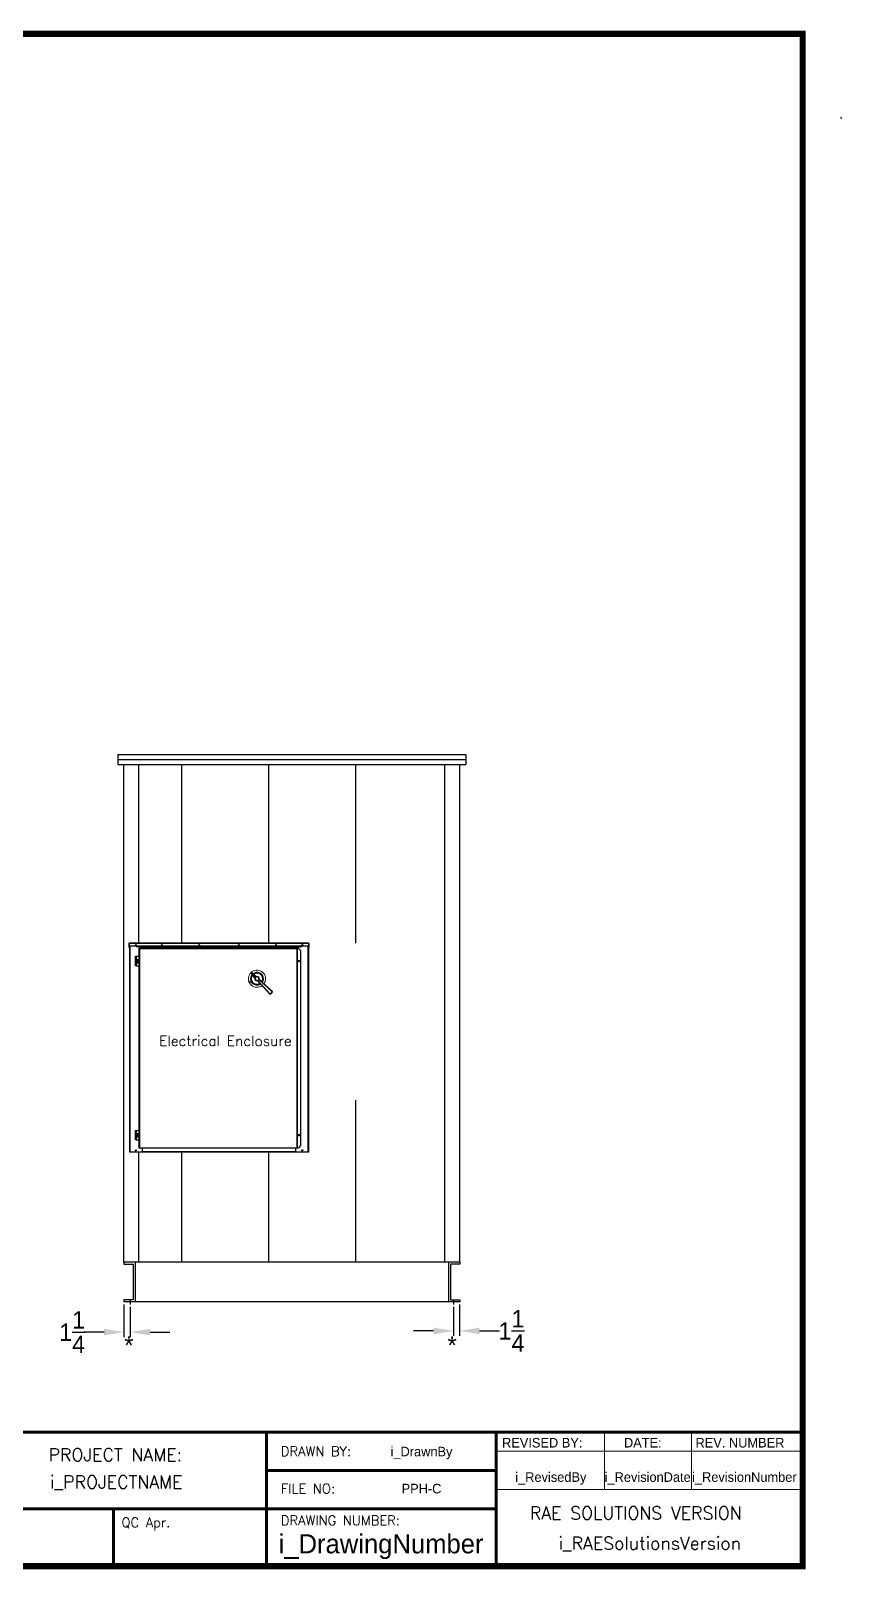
# Model space of a CAD drawing. Header units: inches. Extents: x 2587 to 3096, y 1218 to 1534.
# Drawn here: x 2933.5 to 3096.5, y 1224.7 to 1533.9 of the extents above; entities that cross this region are included whole.
import ezdxf
from ezdxf.enums import TextEntityAlignment as Align

# ---------------------------------------------------------------- set-up
doc = ezdxf.new("R2010")
doc.units = ezdxf.units.IN
doc.header["$MEASUREMENT"] = 0
doc.header["$PDSIZE"] = -1
doc.layers.add('Internal Disconnect 1 H1', color=7, linetype='Continuous')
doc.styles.add('SIMPLEX', font='SIMPLEX')
doc.styles.add('TCF_DIMENSION', font='simplex.shx')
doc.dimstyles.new('General Dimension', dxfattribs={"dimtxt": 3.5, "dimasz": 4, "dimexe": 1, "dimexo": 0.5, "dimgap": 0.09, "dimtad": 0, "dimtih": 1, "dimtoh": 1, "dimdec": 3, "dimzin": 0, "dimdsep": 46, "dimlunit": 5, "dimtxsty": 'Standard', "dimcen": 0.09, "dimadec": 0, "dimazin": 0, "dimtfac": 1, "dimtdec": 3, "dimtofl": 0, "dimtmove": 0, "dimatfit": 3, "dimfxl": 1, "dimtolj": 1, "dimtzin": 0, "dimarcsym": 0})

# ---------------------------------------------------------------- blocks, each defined once
blk = doc.blocks.new('*D39')
at = {"color": 0, "linetype": 'Continuous', "lineweight": -2}
for p, q in [((3018.49, 1277.39), (3018.49, 1271.56)), ((3019.74, 1277.89), (3019.74, 1271.56)), ((3014.49, 1272.56), (3010.49, 1272.56)), ((3023.74, 1272.56), (3027.74, 1272.56))]:
    blk.add_line(p, q, dxfattribs=at)
at = {"color": 0, "linetype": 'Continuous'}
for points in [[(3014.49, 1273.22), (3014.49, 1271.89), (3018.49, 1272.56)], [(3023.74, 1273.22), (3023.74, 1271.89), (3019.74, 1272.56)]]:
    blk.add_solid(points, dxfattribs=at)
at = {"layer": 'Defpoints', "color": 0, "linetype": 'Continuous'}
for p in [(3018.49, 1277.89), (3019.74, 1278.39), (3019.74, 1272.56)]:
    blk.add_point(p, dxfattribs=at)
at = {"color": 0, "linetype": 'Continuous', "insert": (3030.17, 1272.56), "char_height": 3.5, "attachment_point": 5}
blk.add_mtext('\\A1;1{\\H1x;\\S1/4;}', dxfattribs=at)
blk = doc.blocks.new('*D40')
at = {"color": 0, "linetype": 'Continuous', "lineweight": -2}
for p, q in [((2952.24, 1277.89), (2952.24, 1271.31)), ((2953.49, 1277.39), (2953.49, 1271.31)), ((2948.24, 1272.31), (2944.24, 1272.31)), ((2957.49, 1272.31), (2961.49, 1272.31))]:
    blk.add_line(p, q, dxfattribs=at)
at = {"color": 0, "linetype": 'Continuous'}
for points in [[(2948.24, 1272.98), (2948.24, 1271.65), (2952.24, 1272.31)], [(2957.49, 1272.98), (2957.49, 1271.65), (2953.49, 1272.31)]]:
    blk.add_solid(points, dxfattribs=at)
at = {"layer": 'Defpoints', "color": 0, "linetype": 'Continuous'}
for p in [(2952.24, 1278.39), (2953.49, 1277.89), (2952.24, 1272.31)]:
    blk.add_point(p, dxfattribs=at)
at = {"color": 0, "linetype": 'Continuous', "insert": (2941.82, 1272.31), "char_height": 3.5, "attachment_point": 5}
blk.add_mtext('\\A1;1{\\H1x;\\S1/4;}', dxfattribs=at)

msp = doc.modelspace()

# ---------------------------------------------------------------- linework, layer by layer
at = {"color": 0}
for p, q in [((2950.9945, 1388.3906), (3020.9945, 1388.3906)), ((2950.9945, 1388.3906), (2950.9945, 1386.3906)), ((3020.9945, 1388.3906), (3020.9945, 1386.3906)), ((2950.9945, 1387.3906), (3020.9945, 1387.3906)), ((2950.9945, 1386.3906), (3020.9945, 1386.3906)), ((2952.2445, 1286.3906), (2952.2445, 1386.3906)), ((2955.2445, 1350.4663), (2955.2445, 1386.3906)), ((2963.8591, 1350.4663), (2963.8591, 1386.3906)), ((2981.3591, 1350.4663), (2981.3591, 1386.3906)), ((2998.8591, 1350.4663), (2998.8591, 1386.3906)), ((3016.7445, 1286.3906), (3016.7445, 1386.3906)), ((3019.7445, 1286.3906), (3019.7445, 1386.3906)), ((2998.8591, 1286.3906), (2998.8591, 1318.9663)), ((2955.2445, 1286.3906), (2955.2445, 1308.4663)), ((2963.8591, 1286.3906), (2963.8591, 1308.4663)), ((2981.3591, 1286.3906), (2981.3591, 1308.4663))]:
    msp.add_line(p, q, dxfattribs=at)
at = {"color": 0, "linetype": 'Continuous'}
for p, q in [((2953.3192, 1350.3906), (2953.2445, 1350.3906)), ((2953.2445, 1350.3906), (2953.2445, 1349.7163)), ((2953.2445, 1349.7163), (2953.3192, 1349.7163)), ((2953.3192, 1350.3906), (2953.3192, 1349.7163)), ((2989.3876, 1350.4663), (2953.3202, 1350.4663)), ((2953.3202, 1350.3906), (2953.3202, 1350.4663)), ((2989.3876, 1350.3906), (2953.3202, 1350.3906)), ((2953.3202, 1349.8535), (2953.3202, 1350.3906)), ((2954.7577, 1349.8535), (2953.3202, 1349.8535)), ((2953.3202, 1349.8535), (2953.3202, 1349.7163)), ((2953.3539, 1349.7163), (2953.3202, 1349.7163)), ((2953.3539, 1349.8535), (2953.3539, 1308.4663)), ((2953.4296, 1349.8535), (2953.4296, 1308.4663)), ((2987.9501, 1349.8535), (2954.7577, 1349.8535)), ((2954.7577, 1349.8535), (2954.7577, 1349.8525)), ((2954.7577, 1349.8525), (2954.7577, 1349.8134)), ((2954.7577, 1349.8525), (2987.9501, 1349.8525)), ((2955.0107, 1349.8025), (2954.7577, 1349.8134)), ((2954.7577, 1349.8134), (2954.7577, 1349.7388)), ((2955.0107, 1349.7279), (2954.7577, 1349.7388)), ((2955.0107, 1349.8025), (2987.6971, 1349.8025)), ((2955.0107, 1349.8025), (2955.0107, 1349.7279)), ((2955.0107, 1349.7279), (2987.6971, 1349.7279)), ((2955.2636, 1349.4157), (2955.2636, 1309.3796)), ((2955.2636, 1349.4157), (2955.3393, 1349.4157)), ((2955.3393, 1349.4914), (2987.0248, 1349.4914)), ((2955.3393, 1349.4157), (2955.3393, 1349.4914)), ((2955.3393, 1349.4157), (2955.3393, 1309.3796)), ((2955.3393, 1349.4157), (2987.0248, 1349.4157)), ((2955.9032, 1349.7279), (2955.9032, 1349.4914)), ((2986.8046, 1349.4914), (2986.8046, 1349.7279)), ((2987.0248, 1349.4914), (2987.0248, 1349.4157)), ((2987.0248, 1349.4157), (2987.0248, 1309.3796)), ((2987.0248, 1349.4157), (2987.1005, 1349.4157)), ((2987.1005, 1349.4157), (2987.1005, 1309.3796)), ((2987.1015, 1349.4157), (2987.1005, 1349.4157)), ((2987.1015, 1309.3796), (2987.1015, 1349.4157)), ((2987.3383, 1349.4157), (2987.1015, 1349.4157)), ((2987.3383, 1349.4157), (2987.8383, 1348.9157)), ((2987.9501, 1349.8134), (2987.6971, 1349.8025)), ((2987.6971, 1349.8025), (2987.6971, 1349.7279)), ((2987.9501, 1349.7388), (2987.6971, 1349.7279)), ((2987.8383, 1309.8796), (2987.8383, 1348.9157)), ((2987.9501, 1349.8525), (2987.9501, 1349.8535)), ((2989.3876, 1349.8535), (2987.9501, 1349.8535)), ((2987.9501, 1349.8134), (2987.9501, 1349.8525)), ((2987.9501, 1349.8134), (2987.9501, 1349.7388)), ((2989.2782, 1308.4663), (2989.2782, 1349.8535)), ((2989.3539, 1349.8535), (2989.3539, 1308.4663)), ((2989.3876, 1349.7163), (2989.3539, 1349.7163)), ((2989.3876, 1350.3906), (2989.3876, 1350.4663)), ((2989.3876, 1349.8535), (2989.3876, 1350.3906)), ((2989.3876, 1349.8535), (2989.3876, 1349.7163)), ((2989.3886, 1350.3906), (2989.4633, 1350.3906)), ((2989.3886, 1349.7163), (2989.3886, 1350.3906)), ((2989.4633, 1349.7163), (2989.3886, 1349.7163)), ((2989.4633, 1349.7163), (2989.4633, 1350.3906)), ((2954.5386, 1347.2339), (2954.5386, 1347.8639)), ((2954.5386, 1347.8639), (2954.6636, 1347.8639)), ((2954.6636, 1347.2339), (2954.5386, 1347.2339)), ((2954.5386, 1346.5827), (2954.5386, 1347.2127)), ((2954.5386, 1347.2127), (2954.6636, 1347.2127)), ((2954.6636, 1346.5827), (2954.5386, 1346.5827)), ((2954.5386, 1345.9314), (2954.5386, 1346.5614)), ((2954.5386, 1346.5614), (2954.6636, 1346.5614)), ((2954.6636, 1345.9314), (2954.5386, 1345.9314)), ((2954.6636, 1347.8639), (2954.6636, 1347.2339)), ((2954.6636, 1347.8639), (2955.2636, 1347.8639)), ((2954.6636, 1347.2339), (2955.2636, 1347.2339)), ((2954.6636, 1347.2127), (2954.6636, 1346.5827)), ((2954.6636, 1347.2127), (2955.0436, 1347.2127)), ((2955.0436, 1346.5827), (2954.6636, 1346.5827)), ((2954.6636, 1346.5614), (2954.6636, 1345.9314)), ((2954.6636, 1346.5614), (2955.2636, 1346.5614)), ((2954.6636, 1345.9314), (2955.2636, 1345.9314)), ((2954.6961, 1347.2339), (2954.6961, 1347.2127)), ((2954.6961, 1346.5827), (2954.6961, 1346.5614)), ((2955.0111, 1347.2127), (2955.0111, 1347.2339)), ((2955.0111, 1346.5614), (2955.0111, 1346.5827)), ((2955.0436, 1346.5827), (2955.0436, 1347.2127)), ((2955.0436, 1347.2127), (2955.1686, 1347.2127)), ((2955.1686, 1346.5827), (2955.0436, 1346.5827)), ((2955.1686, 1347.2127), (2955.1686, 1346.5827)), ((2954.5386, 1312.2339), (2954.5386, 1312.8639)), ((2954.5386, 1312.8639), (2954.6636, 1312.8639)), ((2954.6636, 1312.2339), (2954.5386, 1312.2339)), ((2954.5386, 1311.5827), (2954.5386, 1312.2127)), ((2954.5386, 1312.2127), (2954.6636, 1312.2127)), ((2954.6636, 1311.5827), (2954.5386, 1311.5827)), ((2954.5386, 1310.9314), (2954.5386, 1311.5614)), ((2954.5386, 1311.5614), (2954.6636, 1311.5614)), ((2954.6636, 1312.8639), (2954.6636, 1312.2339)), ((2954.6636, 1312.8639), (2955.2636, 1312.8639)), ((2954.6636, 1312.2339), (2955.2636, 1312.2339)), ((2954.6636, 1312.2127), (2954.6636, 1311.5827)), ((2954.6636, 1312.2127), (2955.0436, 1312.2127)), ((2955.0436, 1311.5827), (2954.6636, 1311.5827)), ((2954.6636, 1311.5614), (2954.6636, 1310.9314)), ((2954.6636, 1311.5614), (2955.2636, 1311.5614)), ((2954.6961, 1312.2339), (2954.6961, 1312.2127)), ((2954.6961, 1311.5827), (2954.6961, 1311.5614)), ((2955.0111, 1312.2127), (2955.0111, 1312.2339)), ((2955.0111, 1311.5614), (2955.0111, 1311.5827)), ((2955.0436, 1311.5827), (2955.0436, 1312.2127)), ((2955.0436, 1312.2127), (2955.1686, 1312.2127)), ((2955.1686, 1311.5827), (2955.0436, 1311.5827)), ((2955.1686, 1312.2127), (2955.1686, 1311.5827)), ((2953.4296, 1308.4663), (2953.3539, 1308.4663)), ((2955.9032, 1308.4663), (2953.4296, 1308.4663)), ((2954.6636, 1310.9314), (2954.5386, 1310.9314)), ((2954.6636, 1310.9314), (2955.2636, 1310.9314)), ((2955.2636, 1309.3796), (2955.3393, 1309.3796)), ((2955.3393, 1309.3796), (2987.0248, 1309.3796)), ((2955.3393, 1309.3039), (2955.3393, 1309.3796)), ((2987.0248, 1309.3039), (2955.3393, 1309.3039)), ((2955.9032, 1309.3039), (2955.9032, 1308.4663)), ((2986.8046, 1308.542), (2955.9032, 1308.542)), ((2986.8046, 1308.4663), (2955.9032, 1308.4663)), ((2986.8046, 1308.4663), (2986.8046, 1309.3039)), ((2989.2782, 1308.4663), (2986.8046, 1308.4663)), ((2987.0248, 1309.3796), (2987.1005, 1309.3796)), ((2987.0248, 1309.3796), (2987.0248, 1309.3039)), ((2987.1005, 1309.3796), (2987.1015, 1309.3796)), ((2987.1015, 1309.3796), (2987.3383, 1309.3796)), ((2987.8383, 1309.8796), (2987.3383, 1309.3796)), ((2989.3539, 1308.4663), (2989.2782, 1308.4663)), ((3019.7445, 1286.3906), (2952.2445, 1286.3906)), ((3019.7445, 1286.3906), (2952.2445, 1286.3906)), ((2952.2445, 1286.3906), (2952.2445, 1286.0006)), ((2952.2445, 1286.3906), (2952.2445, 1286.0006)), ((2954.4945, 1286.3906), (2954.4945, 1278.3906)), ((2954.4945, 1286.3906), (2954.4945, 1278.3906)), ((3017.4945, 1286.3906), (3017.4945, 1278.3906)), ((3017.4945, 1286.3906), (3017.4945, 1278.3906)), ((3019.7445, 1286.3906), (3019.7445, 1286.0006)), ((3019.7445, 1286.3906), (3019.7445, 1286.0006)), ((2952.2445, 1286.0006), (2954.1045, 1286.0006)), ((2952.2445, 1286.0006), (2954.1045, 1286.0006)), ((2954.1045, 1286.0006), (2954.1045, 1278.7806)), ((2954.1045, 1286.0006), (2954.1045, 1278.7806)), ((3019.7445, 1286.0006), (3017.8845, 1286.0006)), ((3017.8845, 1286.0006), (3017.8845, 1278.7806)), ((3019.7445, 1286.0006), (3017.8845, 1286.0006)), ((3017.8845, 1286.0006), (3017.8845, 1278.7806)), ((2954.1045, 1278.7806), (2952.2445, 1278.7806)), ((2952.2445, 1278.7806), (2952.2445, 1278.3906)), ((2954.1045, 1278.7806), (2952.2445, 1278.7806)), ((2952.2445, 1278.7806), (2952.2445, 1278.3906)), ((3019.7445, 1278.3906), (2952.2445, 1278.3906)), ((3019.7445, 1278.3906), (2952.2445, 1278.3906)), ((2953.4945, 1278.8906), (2953.4945, 1277.8906)), ((2953.4945, 1278.8906), (2953.4945, 1277.8906)), ((3017.8845, 1278.7806), (3019.7445, 1278.7806)), ((3017.8845, 1278.7806), (3019.7445, 1278.7806)), ((3018.4945, 1278.8906), (3018.4945, 1277.8906)), ((3018.4945, 1278.8906), (3018.4945, 1277.8906)), ((3019.7445, 1278.7806), (3019.7445, 1278.3906)), ((3019.7445, 1278.7806), (3019.7445, 1278.3906))]:
    msp.add_line(p, q, dxfattribs=at)
at = {"color": 0, "linetype": 'Continuous', "lineweight": 20}
for p, q in [((2873.1191, 1252.2228), (3027.1077, 1252.2228)), ((2980.9111, 1252.2228), (2980.9111, 1236.8239)), ((3027.1077, 1252.2228), (3027.1077, 1225.2748)), ((3027.1077, 1252.2228), (3088.7032, 1252.2228)), ((3027.1077, 1252.2228), (3027.1077, 1248.3731)), ((3048.8412, 1252.2228), (3048.8412, 1240.6736)), ((3066.3441, 1252.2228), (3066.3441, 1240.6736)), ((3027.1077, 1248.3731), (3088.7032, 1248.3731)), ((2980.9111, 1244.5233), (3027.1077, 1244.5233)), ((2980.9111, 1236.8239), (2980.9111, 1244.5233)), ((3027.1077, 1240.6736), (3088.7032, 1240.6736)), ((3027.1077, 1236.8239), (2873.1191, 1236.8239)), ((2950.1134, 1236.8239), (2950.1134, 1225.2748)), ((2980.9111, 1236.8239), (2980.9111, 1225.2748))]:
    msp.add_line(p, q, dxfattribs=at)
for points, const_width in [([(2595.9397, 1225.2748), (3088.7032, 1225.2748), (3088.7032, 1533.252), (2595.9397, 1533.252), (2595.9397, 1225.2748)], 1.2319), ([(3088.7032, 1252.2228), (2719.1305, 1252.2228), (2719.1305, 1225.2748)], 0.616), ([(2980.9111, 1252.2228), (2980.9111, 1225.2748)], 0.616), ([(3027.1077, 1225.2748), (3027.1077, 1252.2228), (3088.7032, 1252.2228)], 0.616), ([(3027.1077, 1244.5233), (2980.9111, 1244.5233), (2980.9111, 1225.2748)], 0.616), ([(3027.1077, 1236.8239), (2873.1191, 1236.8239)], 0.616), ([(2950.1134, 1236.8239), (2950.1134, 1225.2748)], 0.616)]:
    msp.add_lwpolyline(points, dxfattribs=dict(at, const_width=const_width))
at = {"color": 0, "linetype": 'Continuous'}
for centre, radius in [((2954.6039, 1350.0913), 0.0995), ((2959.8539, 1350.0913), 0.0995), ((2967.3539, 1350.0913), 0.0995), ((2975.3539, 1350.0913), 0.0995), ((2982.8539, 1350.0913), 0.0995), ((2988.1039, 1350.0913), 0.0995), ((2987.4765, 1346.8977), 0.1563), ((2987.4765, 1311.8977), 0.1563), ((2954.6039, 1308.8413), 0.0995), ((2988.1039, 1308.8413), 0.0995)]:
    msp.add_circle(centre, radius, dxfattribs=at)
for centre, radius, start, end in [((2953.3202, 1350.3906), 0.0757, 90, 180), ((2953.3202, 1350.3906), 0.001, 90, 180), ((2989.3876, 1350.3906), 0.0757, 0, 90), ((2989.3876, 1350.3906), 0.001, 0, 90)]:
    msp.add_arc(centre, radius, start, end, dxfattribs=at)
at = {"color": 0}
msp.add_point((3096.47, 1516.366), dxfattribs=at)
at = {"color": 0, "linetype": 'Continuous', "lineweight": 20}
msp.add_point((3027.1077, 1225.2748), dxfattribs=at)
at = {"layer": 'Internal Disconnect 1 H1', "color": 0, "linetype": 'Continuous', "lineweight": 15}
for p, q in [((2977.6268, 1342.67), (2977.6268, 1342.8004)), ((2977.6268, 1342.8004), (2977.6292, 1342.8004)), ((2977.6268, 1342.67), (2977.6268, 1342.8004)), ((2977.6268, 1342.8004), (2977.6292, 1342.8004)), ((2977.6385, 1342.67), (2977.6268, 1342.67)), ((2977.6385, 1342.67), (2977.6268, 1342.67)), ((2977.6292, 1342.8004), (2977.7154, 1342.6978)), ((2977.6292, 1342.8004), (2977.7154, 1342.6978)), ((2977.7244, 1342.67), (2977.6385, 1342.7724)), ((2977.6385, 1342.7724), (2977.6385, 1342.67)), ((2977.7244, 1342.67), (2977.6385, 1342.7724)), ((2977.6385, 1342.7724), (2977.6385, 1342.67)), ((2977.7154, 1342.6978), (2977.7154, 1342.8004)), ((2977.7154, 1342.8004), (2977.7271, 1342.8004)), ((2977.7154, 1342.6978), (2977.7154, 1342.8004)), ((2977.7154, 1342.8004), (2977.7271, 1342.8004)), ((2977.7271, 1342.67), (2977.7244, 1342.67)), ((2977.7271, 1342.67), (2977.7244, 1342.67)), ((2977.7271, 1342.8004), (2977.7271, 1342.67)), ((2977.7271, 1342.8004), (2977.7271, 1342.67)), ((2977.8038, 1344.4431), (2977.8086, 1344.4217)), ((2977.8038, 1344.4431), (2977.8086, 1344.4217)), ((2977.8086, 1344.4217), (2977.8197, 1344.4085)), ((2977.8086, 1344.4217), (2977.8197, 1344.4085)), ((2977.8197, 1344.4085), (2977.8348, 1344.4005)), ((2977.8197, 1344.4085), (2977.8348, 1344.4005)), ((2977.8348, 1344.4005), (2977.8481, 1344.3985)), ((2977.8348, 1344.4005), (2977.8481, 1344.3985)), ((2977.9382, 1344.5081), (2978.0013, 1344.5081)), ((2977.9382, 1344.3786), (2977.9382, 1344.5081)), ((2977.9382, 1344.5081), (2978.0013, 1344.5081)), ((2977.9382, 1344.3786), (2977.9382, 1344.5081)), ((2977.9614, 1344.3786), (2977.9382, 1344.3786)), ((2977.9614, 1344.3786), (2977.9382, 1344.3786)), ((2978.0013, 1344.4848), (2977.9614, 1344.4848)), ((2977.9614, 1344.4848), (2977.9614, 1344.46)), ((2978.0013, 1344.4848), (2977.9614, 1344.4848)), ((2977.9614, 1344.4848), (2977.9614, 1344.46)), ((2977.9614, 1344.46), (2978.0013, 1344.46)), ((2977.9614, 1344.46), (2978.0013, 1344.46)), ((2978.0013, 1344.4367), (2977.9614, 1344.4367)), ((2977.9614, 1344.4367), (2977.9614, 1344.3786)), ((2978.0013, 1344.4367), (2977.9614, 1344.4367)), ((2977.9614, 1344.4367), (2977.9614, 1344.3786)), ((2977.9667, 1344.1889), (2978.1435, 1344.3657)), ((2977.9667, 1344.1889), (2978.1435, 1344.3657)), ((2978.0531, 1344.1869), (2977.9667, 1344.1889)), ((2978.0531, 1344.1869), (2977.9667, 1344.1889)), ((2978.0013, 1344.5081), (2978.0013, 1344.4848)), ((2978.0013, 1344.5081), (2978.0013, 1344.4848)), ((2978.0013, 1344.46), (2978.0013, 1344.4367)), ((2978.0013, 1344.46), (2978.0013, 1344.4367)), ((2978.0245, 1344.3786), (2978.0245, 1344.5081)), ((2978.0245, 1344.5081), (2978.0876, 1344.5081)), ((2978.0245, 1344.3786), (2978.0245, 1344.5081)), ((2978.0245, 1344.5081), (2978.0876, 1344.5081)), ((2978.0477, 1344.3786), (2978.0245, 1344.3786)), ((2978.0477, 1344.3786), (2978.0245, 1344.3786)), ((2978.0876, 1344.4848), (2978.0477, 1344.4848)), ((2978.0477, 1344.4848), (2978.0477, 1344.46)), ((2978.0876, 1344.4848), (2978.0477, 1344.4848)), ((2978.0477, 1344.4848), (2978.0477, 1344.46)), ((2978.0477, 1344.46), (2978.0876, 1344.46)), ((2978.0477, 1344.46), (2978.0876, 1344.46)), ((2978.0477, 1344.4367), (2978.0477, 1344.3786)), ((2978.0876, 1344.4367), (2978.0477, 1344.4367)), ((2978.0477, 1344.4367), (2978.0477, 1344.3786)), ((2978.0876, 1344.4367), (2978.0477, 1344.4367)), ((2978.1455, 1344.2793), (2978.0531, 1344.1869)), ((2978.1455, 1344.2793), (2978.0531, 1344.1869)), ((2978.0607, 1343.9931), (2978.1069, 1344.0352)), ((2978.0607, 1343.9931), (2978.1069, 1344.0352)), ((2978.0876, 1344.5081), (2978.0876, 1344.4848)), ((2978.0876, 1344.5081), (2978.0876, 1344.4848)), ((2978.0876, 1344.46), (2978.0876, 1344.4367)), ((2978.0876, 1344.46), (2978.0876, 1344.4367)), ((2978.1435, 1344.3657), (2978.1455, 1344.2793)), ((2978.1435, 1344.3657), (2978.1455, 1344.2793)), ((2978.2971, 1344.2255), (2978.3393, 1344.2717)), ((2978.2971, 1344.2255), (2978.3393, 1344.2717)), ((2981.5907, 1340.2156), (2982.1168, 1340.7416)), ((2981.5907, 1340.2156), (2982.1168, 1340.7416)), ((2981.6369, 1340.2577), (2981.5907, 1340.2156)), ((2981.6369, 1340.2577), (2981.5907, 1340.2156)), ((2981.6369, 1340.2577), (2982.0747, 1340.6955)), ((2981.6369, 1340.2577), (2982.0747, 1340.6955)), ((2981.6811, 1340.2135), (2981.6369, 1340.2577)), ((2981.6811, 1340.2135), (2981.6369, 1340.2577)), ((2982.1189, 1340.6513), (2981.6811, 1340.2135)), ((2982.1189, 1340.6513), (2981.6811, 1340.2135)), ((2982.1168, 1340.7416), (2982.0747, 1340.6955)), ((2982.1168, 1340.7416), (2982.0747, 1340.6955)), ((2982.0747, 1340.6955), (2982.1189, 1340.6513)), ((2982.0747, 1340.6955), (2982.1189, 1340.6513))]:
    msp.add_line(p, q, dxfattribs=at)
at = {"layer": 'Internal Disconnect 1 H1', "color": 0, "linetype": 'Continuous', "lineweight": 15, "ltscale": 5}
for p, q in [((2978.6027, 1343.4916), (2977.9667, 1344.1889)), ((2978.6027, 1343.4916), (2977.9667, 1344.1889)), ((2978.0531, 1344.1869), (2978.6762, 1343.5038)), ((2978.0531, 1344.1869), (2978.6762, 1343.5038)), ((2978.532, 1343.4764), (2978.0607, 1343.9931)), ((2978.532, 1343.4764), (2978.0607, 1343.9931)), ((2978.1435, 1344.3657), (2978.8408, 1343.7297)), ((2978.1435, 1344.3657), (2978.8408, 1343.7297)), ((2978.8286, 1343.6562), (2978.1455, 1344.2793)), ((2978.8286, 1343.6562), (2978.1455, 1344.2793)), ((2978.3393, 1344.2717), (2978.856, 1343.8004)), ((2978.3393, 1344.2717), (2978.856, 1343.8004)), ((2979.5397, 1342.3715), (2979.0684, 1342.8883)), ((2979.5397, 1342.3715), (2979.0684, 1342.8883)), ((2981.5907, 1340.2156), (2979.0901, 1342.9573)), ((2981.5907, 1340.2156), (2979.0901, 1342.9573)), ((2979.109, 1343.0293), (2981.6369, 1340.2577)), ((2979.109, 1343.0293), (2981.6369, 1340.2577)), ((2982.0747, 1340.6955), (2979.3031, 1343.2234)), ((2982.0747, 1340.6955), (2979.3031, 1343.2234)), ((2979.3751, 1343.2423), (2982.1168, 1340.7416)), ((2979.3751, 1343.2423), (2982.1168, 1340.7416)), ((2979.4441, 1343.264), (2979.9609, 1342.7926)), ((2979.4441, 1343.264), (2979.9609, 1342.7926)), ((2979.5859, 1342.4136), (2979.5397, 1342.3715)), ((2979.5859, 1342.4136), (2979.5397, 1342.3715)), ((2979.9609, 1342.7926), (2979.9187, 1342.7465)), ((2979.9609, 1342.7926), (2979.9187, 1342.7465))]:
    msp.add_line(p, q, dxfattribs=at)
for centre, radius, start, end in [((2978.9832, 1343.3492), 1.7188, 0, 306.183481), ((2978.9832, 1343.3492), 1.7188, 0, 306.183481), ((2978.9832, 1343.3492), 1.3125, 140.477106, 304.258024), ((2978.9832, 1343.3492), 1.3125, 140.477106, 304.258024), ((2978.9832, 1343.3492), 1.1875, 143.794573, 300.940557), ((2978.9832, 1343.3492), 1.1875, 143.794573, 300.940557), ((2978.9832, 1343.3492), 1.125, 145.08439, 299.65074), ((2978.9832, 1343.3492), 1.125, 145.08439, 299.65074), ((2978.9832, 1343.3492), 1.3125, 0, 129.522894), ((2978.9832, 1343.3492), 1.3125, 0, 129.522894), ((2978.9832, 1343.3492), 1.1875, 329.059443, 126.205427), ((2978.9832, 1343.3492), 1.1875, 329.059443, 126.205427), ((2978.9832, 1343.3492), 1.125, 330.34926, 124.91561), ((2978.9832, 1343.3492), 1.125, 330.34926, 124.91561), ((2978.9832, 1343.3492), 0.4688, 164.25947, 280.475661), ((2978.9832, 1343.3492), 0.4688, 164.25947, 280.475661), ((2978.9298, 1341.8019), 1.721, 100.957697, 103.365502), ((2978.9298, 1341.8019), 1.721, 100.957697, 103.365502), ((2978.9832, 1343.3492), 0.4062, 159.480893, 285.254237), ((2978.9832, 1343.3492), 0.4062, 159.480893, 285.254237), ((2978.8678, 1342.1237), 1.3933, 97.905407, 100.967846), ((2978.8678, 1342.1237), 1.3933, 97.905407, 100.967846), ((2978.9832, 1343.3492), 0.3438, 153.271232, 291.463898), ((2978.9832, 1343.3492), 0.3438, 153.271232, 291.463898), ((2980.2087, 1343.4646), 1.3933, 169.032154, 172.094593), ((2980.2087, 1343.4646), 1.3933, 169.032154, 172.094593), ((2978.9832, 1343.3492), 0.3438, 338.536102, 116.728768), ((2978.9832, 1343.3492), 0.3438, 338.536102, 116.728768), ((2980.5304, 1343.4025), 1.721, 166.634498, 169.042303), ((2980.5304, 1343.4025), 1.721, 166.634498, 169.042303), ((2978.9832, 1343.3492), 0.4063, 344.745763, 110.519107), ((2978.9832, 1343.3492), 0.4063, 344.745763, 110.519107), ((2978.9832, 1343.3492), 0.4688, 349.524339, 105.74053), ((2978.9832, 1343.3492), 0.4688, 349.524339, 105.74053), ((2977.4376, 1343.4381), 1.721, 341.369628, 343.777433), ((2977.4376, 1343.4381), 1.721, 341.369628, 343.777433), ((2977.7523, 1343.3467), 1.3933, 343.767284, 346.829724), ((2977.7523, 1343.3467), 1.3933, 343.767284, 346.829724), ((2978.9856, 1344.5801), 1.3933, 283.170276, 286.232716), ((2978.9856, 1344.5801), 1.3933, 283.170276, 286.232716), ((2978.8943, 1344.8948), 1.721, 286.222567, 288.630372), ((2978.8943, 1344.8948), 1.721, 286.222567, 288.630372), ((2978.3788, 1340.78), 1.9699, 51.921896, 53.891035), ((2978.3788, 1340.78), 1.9699, 51.921896, 53.891035), ((2979.6259, 1342.2771), 0.0625, 42.367565, 120.940557), ((2979.6259, 1342.2771), 0.0625, 42.367565, 120.940557), ((2981.5413, 1343.9452), 1.9561, 216.101993, 218.085076), ((2981.5413, 1343.9452), 1.9561, 216.101993, 218.085076), ((2980.0553, 1342.7065), 0.0625, 149.059443, 227.632435), ((2980.0553, 1342.7065), 0.0625, 149.059443, 227.632435), ((2978.9832, 1343.3492), 1.3125, 325.741976, 0), ((2978.9832, 1343.3492), 1.3125, 325.741976, 0), ((2978.9832, 1343.3492), 1.7188, 323.816519, 0), ((2978.9832, 1343.3492), 1.7188, 323.816519, 0)]:
    msp.add_arc(centre, radius, start, end, dxfattribs=at)
at = {"layer": 'Internal Disconnect 1 H1', "color": 0, "linetype": 'Continuous', "lineweight": 15}
for centre, radius, start, end in [((2977.5307, 1342.736), 0.0678, 90.038542, 181.142772), ((2977.5307, 1342.736), 0.0678, 90.038542, 181.142772), ((2977.5307, 1342.7345), 0.0678, 179.861603, 270.7952), ((2977.5307, 1342.7345), 0.0678, 179.861603, 270.7952), ((2977.5302, 1342.7348), 0.0556, 88.998331, 180.095194), ((2977.5302, 1342.7348), 0.0556, 88.998331, 180.095194), ((2977.5301, 1342.7355), 0.0555, 180.843877, 271.147415), ((2977.5301, 1342.7355), 0.0555, 180.843877, 271.147415), ((2977.5323, 1342.736), 0.0678, 359.370836, 91.367333), ((2977.5323, 1342.736), 0.0678, 359.370836, 91.367333), ((2977.5323, 1342.7344), 0.056, 0.908558, 91.1456), ((2977.5323, 1342.7344), 0.056, 0.908558, 91.1456), ((2977.5334, 1342.7349), 0.0549, 267.718479, 0.390039), ((2977.5334, 1342.7349), 0.0549, 267.718479, 0.390039), ((2977.5321, 1342.7346), 0.0679, 269.630445, 0.588158), ((2977.5321, 1342.7346), 0.0679, 269.630445, 0.588158), ((2977.848, 1344.4439), 0.0675, 89.990157, 180.448553), ((2977.848, 1344.4439), 0.0675, 89.990157, 180.448553), ((2977.848, 1344.4427), 0.0674, 179.43845, 270.18943), ((2977.848, 1344.4427), 0.0674, 179.43845, 270.18943), ((2977.8472, 1344.4448), 0.0434, 89.355616, 182.181088), ((2977.8472, 1344.4448), 0.0434, 89.355616, 182.181088), ((2977.8477, 1344.4441), 0.0441, 358.959122, 90.005541), ((2977.8477, 1344.4441), 0.0441, 358.959122, 90.005541), ((2977.8473, 1344.4437), 0.0677, 359.343725, 89.405277), ((2977.8473, 1344.4437), 0.0677, 359.343725, 89.405277), ((2977.8479, 1344.4424), 0.0438, 270.23184, 1.214352), ((2977.8479, 1344.4424), 0.0438, 270.23184, 1.214352), ((2977.8483, 1344.442), 0.0667, 269.952473, 0.799082), ((2977.8483, 1344.442), 0.0667, 269.952473, 0.799082), ((2977.9745, 1344.0875), 0.0625, 323.794573, 42.367565), ((2977.9745, 1344.0875), 0.0625, 323.794573, 42.367565), ((2976.3811, 1342.9904), 1.9561, 30.837123, 32.820206), ((2976.3811, 1342.9904), 1.9561, 30.837123, 32.820206), ((2978.2448, 1344.3578), 0.0625, 227.632435, 306.205427), ((2978.2448, 1344.3578), 0.0625, 227.632435, 306.205427), ((2979.3493, 1345.963), 1.9699, 237.186765, 239.155905), ((2979.3493, 1345.963), 1.9699, 237.186765, 239.155905), ((2981.6369, 1340.2577), 0.0625, 222.367565, 315), ((2981.6369, 1340.2577), 0.0625, 222.367565, 315)]:
    msp.add_arc(centre, radius, start, end, dxfattribs=at)

# ---------------------------------------------------------------- texts
at = {"color": 0, "linetype": 'Continuous'}
for p in [(2952.2971, 1267.885), (3017.2971, 1267.885)]:
    msp.add_text('*', height=3.5821, dxfattribs=at).set_placement(p)
at = {"color": 0, "linetype": 'Continuous', "lineweight": 20, "style": 'SIMPLEX'}
for s, height, p in [('DRAWN BY:', 1.92486, (2983.7984, 1247.4106)), ('FILE NO:', 1.92486, (2983.7984, 1239.8973)), ('RAE SOLUTIONS VERSION', 2.556211, (3033.8561, 1234.6796)), ('QC Apr.', 1.92486, (2951.7501, 1233.1031)), ('DRAWING NUMBER:', 1.924857, (2983.7984, 1233.5157))]:
    msp.add_text(s, height=height, dxfattribs=at).set_placement(p)
at = {"color": 0, "linetype": 'Continuous', "lineweight": 20}
for s, height, p in [('i_DrawnBy', 1.92486, (3012.0703, 1247.3472)), ('i_RevisedBy', 1.924857, (3038.0727, 1242.2177)), ('i_RevisionDate', 1.924857, (3057.5483, 1242.2177)), ('i_RevisionNumber', 1.924857, (3076.9865, 1242.2177)), ('PPH-C', 1.92486, (3012.0703, 1239.8999)), ('i_DrawingNumber', 3.849715, (3003.9391, 1227.8506))]:
    msp.add_text(s, height=height, dxfattribs=at).set_placement(p, align=Align.CENTER)
for s, height, p in [('REVISED BY:', 1.924857, (3028.2631, 1249.1197)), ('DATE:', 1.92486, (3052.7748, 1249.1197)), ('REV. NUMBER', 1.924857, (3067.1692, 1249.1197))]:
    msp.add_text(s, height=height, dxfattribs=at).set_placement(p)
at = {"color": 0, "linetype": 'Continuous', "lineweight": 20, "style": 'SIMPLEX'}
for s, p in [('PROJECT NAME:', (2950.5001, 1246.3842)), ('i_PROJECTNAME', (2950.6944, 1240.9129)), ('i_RAESolutionsVersion', (3057.969, 1228.6058))]:
    msp.add_text(s, height=2.556211, dxfattribs=at).set_placement(p, align=Align.CENTER)
at = {"color": 0, "linetype": 'Continuous', "insert": (2985.9642, 1329.8329), "char_height": 2.025, "attachment_point": 9, "style": 'TCF_DIMENSION'}
msp.add_mtext('Electrical Enclosure', dxfattribs=at)

# ---------------------------------------------------------------- dimensions: what is measured, and where the dimension line sits
at = {"color": 0, "linetype": 'Continuous'}
for base, p1, p2, picture, middle in [((2952.2445, 1272.3118), (2953.4945, 1277.8906), (2952.2445, 1278.3906), '*D40', (2941.8212, 1272.3118)), ((3019.7445, 1272.5557), (3018.4945, 1277.8906), (3019.7445, 1278.3906), '*D39', (3030.1679, 1272.5557))]:
    dim = msp.add_linear_dim(base=base, p1=p1, p2=p2, dimstyle='General Dimension', dxfattribs=at)
    dim.commit()
    dim.dimension.update_dxf_attribs({"geometry": picture, "text_midpoint": middle})

doc.saveas('drawing.dxf')
